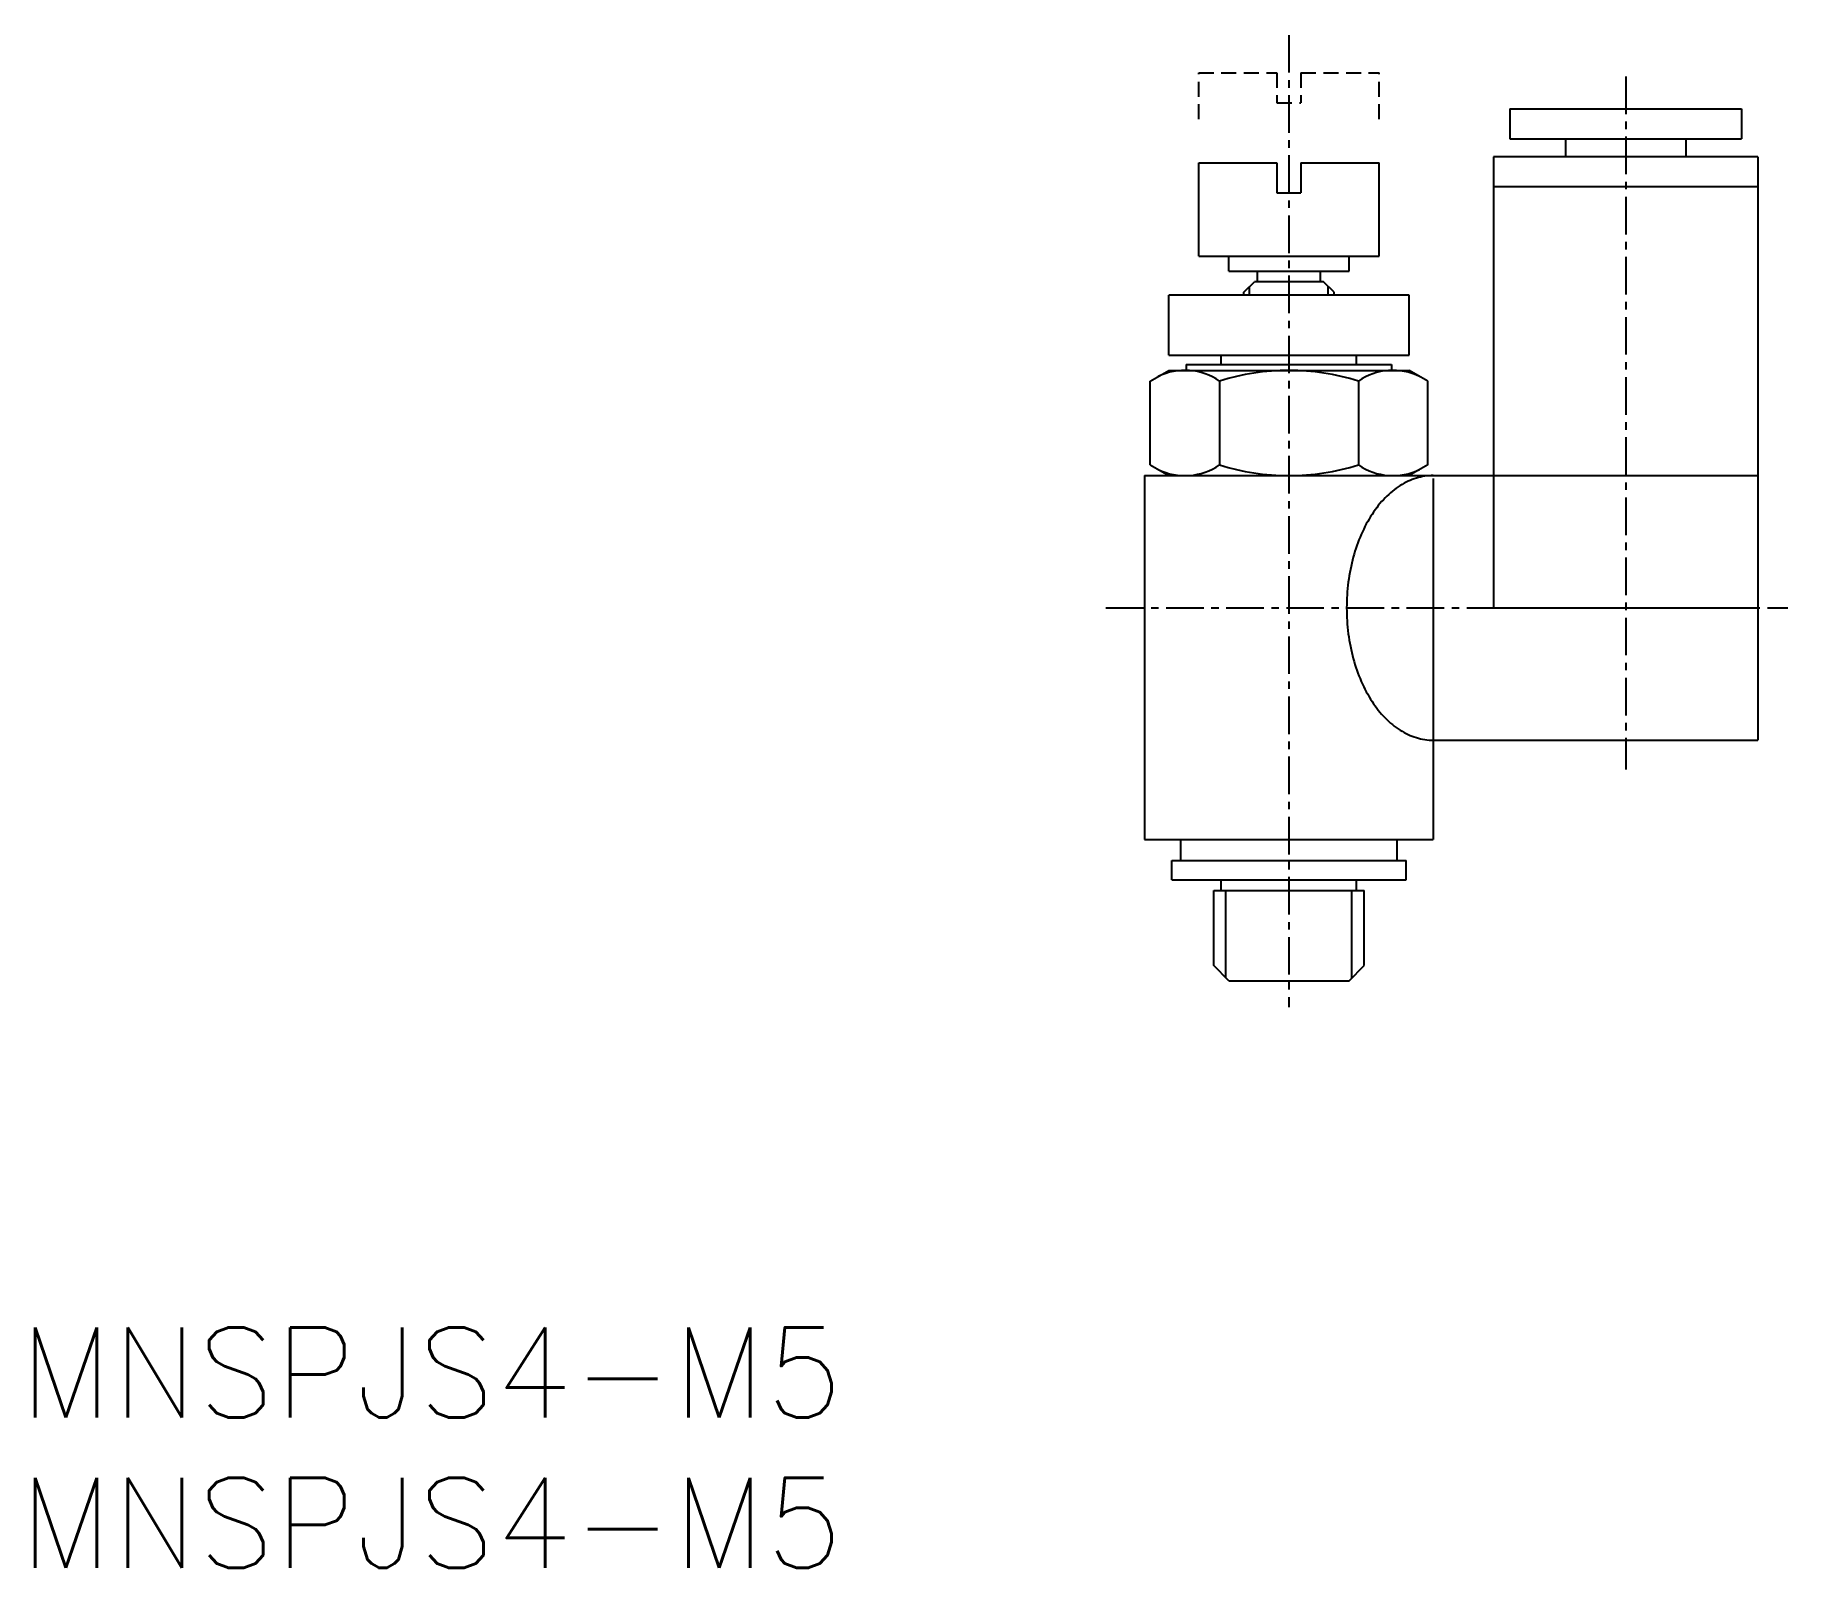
# Model space of a CAD drawing. Extents: x 0.5 to 58.8, y 0 to 51.
import ezdxf

# ---------------------------------------------------------------- set-up
doc = ezdxf.new("R2010")
doc.units = 0
doc.linetypes.add('CENTER', pattern=[2, 1.25, -0.25, 0.25, -0.25])
doc.linetypes.add('DASHED', pattern=[0.75, 0.5, -0.25])
doc.layers.get('0').update_dxf_attribs({"linetype": 'CONTINUOUS'})
doc.layers.add('CENTER', color=1, linetype='CENTER')
doc.styles.get("Standard").update_dxf_attribs({"font": 'txt.shx'})

# ---------------------------------------------------------------- blocks, each defined once
blk = doc.blocks.new('*U6')
at = {"color": 7, "linetype": 'CONTINUOUS'}
blk.add_text('MNSPJS4-M5', height=3, dxfattribs=at).set_placement((0, 0))
blk = doc.blocks.new('*U7')
at = {"color": 7, "linetype": 'CONTINUOUS'}
blk.add_text('MNSPJS4-M5', height=3, dxfattribs=at).set_placement((0, 5))

msp = doc.modelspace()

# ---------------------------------------------------------------- linework, layer by layer
at = {"color": 3, "linetype": 'DASHED'}
for p, q in [((39.218, 48.182), (39.218, 49.732)), ((39.218, 49.732), (41.818, 49.732)), ((41.818, 49.732), (41.818, 48.732)), ((42.618, 49.732), (42.618, 48.732)), ((42.618, 49.732), (45.218, 49.732)), ((45.218, 48.182), (45.218, 49.732)), ((41.818, 48.732), (42.618, 48.732))]:
    msp.add_line(p, q, dxfattribs=at)
at = {"color": 7, "linetype": 'CONTINUOUS'}
for p, q in [((49.568, 48.532), (49.568, 47.532)), ((49.568, 48.532), (57.268, 48.532)), ((57.268, 48.532), (57.268, 47.532)), ((49.568, 47.532), (57.268, 47.532)), ((51.418, 47.532), (51.418, 46.932)), ((55.418, 47.532), (55.418, 46.932)), ((39.218, 43.632), (39.218, 46.732)), ((39.218, 46.732), (41.818, 46.732)), ((41.818, 46.732), (41.818, 45.732)), ((42.618, 46.732), (42.618, 45.732)), ((42.618, 46.732), (45.218, 46.732)), ((45.218, 43.632), (45.218, 46.732)), ((57.818, 46.932), (49.018, 46.932)), ((49.018, 46.932), (49.018, 31.932)), ((57.818, 46.932), (57.818, 27.532)), ((41.818, 45.732), (42.618, 45.732)), ((57.818, 45.932), (49.018, 45.932)), ((39.218, 43.632), (45.218, 43.632)), ((40.218, 43.132), (40.218, 43.632)), ((44.218, 43.132), (44.218, 43.632)), ((40.218, 43.132), (44.218, 43.132)), ((40.718, 42.431), (41.068, 42.781)), ((40.907, 42.332), (40.907, 42.621)), ((43.368, 42.781), (41.068, 42.781)), ((41.168, 42.781), (41.168, 43.132)), ((43.268, 42.781), (43.268, 43.132)), ((43.718, 42.431), (43.368, 42.781)), ((43.528, 42.332), (43.528, 42.62)), ((46.218, 42.332), (38.218, 42.332)), ((38.218, 40.332), (38.218, 42.332)), ((40.718, 42.332), (40.718, 42.431)), ((43.718, 42.332), (43.718, 42.431)), ((46.218, 40.332), (46.218, 42.332)), ((38.218, 40.332), (46.218, 40.332)), ((39.968, 40.032), (39.968, 40.332)), ((44.468, 40.032), (44.468, 40.332)), ((37.599, 39.475), (38.218, 39.832)), ((38.218, 39.832), (46.218, 39.832)), ((38.802, 40.032), (38.802, 39.832)), ((38.802, 40.032), (45.633, 40.032)), ((45.633, 40.032), (45.633, 39.832)), ((46.837, 39.475), (46.218, 39.832)), ((37.599, 36.689), (37.599, 39.475)), ((39.908, 39.475), (39.908, 36.689)), ((44.527, 39.475), (44.527, 36.689)), ((46.837, 36.689), (46.837, 39.475)), ((37.418, 36.332), (57.818, 36.332)), ((37.418, 36.332), (37.418, 24.232)), ((37.599, 36.689), (38.218, 36.332)), ((38.218, 36.332), (46.218, 36.332)), ((46.837, 36.689), (46.218, 36.332)), ((47.018, 36.232), (47.018, 24.232)), ((49.018, 31.932), (57.818, 31.932)), ((47.018, 27.532), (57.818, 27.532)), ((37.418, 24.232), (47.018, 24.232)), ((38.618, 23.532), (38.618, 24.232)), ((45.818, 23.532), (45.818, 24.232)), ((38.318, 22.892), (38.318, 23.532)), ((38.318, 23.532), (46.118, 23.532)), ((46.118, 22.892), (46.118, 23.532)), ((38.318, 22.892), (46.118, 22.892)), ((39.968, 22.532), (39.968, 22.892)), ((44.468, 22.532), (44.468, 22.892)), ((39.718, 20.032), (39.718, 22.532)), ((39.718, 22.532), (44.718, 22.532)), ((40.124, 19.626), (40.124, 22.532)), ((44.312, 19.626), (44.312, 22.532)), ((44.718, 20.032), (44.718, 22.532)), ((40.218, 19.532), (39.718, 20.032)), ((44.218, 19.532), (44.718, 20.032)), ((40.218, 19.532), (44.218, 19.532))]:
    msp.add_line(p, q, dxfattribs=at)
msp.add_polyline3d([(47.018, 36.332, 0), (46.947, 36.331, 0), (46.877, 36.327, 0), (46.806, 36.32, 0), (46.736, 36.311, 0), (46.665, 36.299, 0), (46.595, 36.284, 0), (46.525, 36.267, 0), (46.456, 36.247, 0), (46.387, 36.225, 0), (46.318, 36.2, 0), (46.25, 36.172, 0), (46.182, 36.142, 0), (46.114, 36.11, 0), (46.047, 36.075, 0), (45.981, 36.037, 0), (45.916, 35.997, 0), (45.851, 35.954, 0), (45.786, 35.909, 0), (45.723, 35.862, 0), (45.66, 35.812, 0), (45.598, 35.76, 0), (45.537, 35.706, 0), (45.477, 35.649, 0), (45.418, 35.59, 0), (45.359, 35.529, 0), (45.302, 35.466, 0), (45.246, 35.401, 0), (45.191, 35.333, 0), (45.137, 35.264, 0), (45.084, 35.192, 0), (45.032, 35.118, 0), (44.981, 35.043, 0), (44.932, 34.966, 0), (44.884, 34.887, 0), (44.837, 34.806, 0), (44.791, 34.723, 0), (44.747, 34.639, 0), (44.705, 34.553, 0), (44.663, 34.465, 0), (44.623, 34.376, 0), (44.585, 34.286, 0), (44.547, 34.194, 0), (44.512, 34.101, 0), (44.478, 34.006, 0), (44.445, 33.91, 0), (44.414, 33.813, 0), (44.385, 33.715, 0), (44.357, 33.616, 0), (44.331, 33.515, 0), (44.306, 33.414, 0), (44.283, 33.312, 0), (44.262, 33.209, 0), (44.242, 33.105, 0), (44.224, 33.001, 0), (44.208, 32.896, 0), (44.193, 32.79, 0), (44.18, 32.684, 0), (44.169, 32.577, 0), (44.159, 32.47, 0), (44.152, 32.363, 0), (44.146, 32.255, 0), (44.141, 32.148, 0), (44.139, 32.04, 0), (44.138, 31.932, 0), (44.139, 31.824, 0), (44.141, 31.716, 0), (44.146, 31.608, 0), (44.152, 31.5, 0), (44.159, 31.393, 0), (44.169, 31.286, 0), (44.18, 31.18, 0), (44.193, 31.073, 0), (44.208, 30.968, 0), (44.224, 30.863, 0), (44.242, 30.758, 0), (44.262, 30.655, 0), (44.283, 30.552, 0), (44.306, 30.45, 0), (44.331, 30.348, 0), (44.357, 30.248, 0), (44.385, 30.149, 0), (44.414, 30.051, 0), (44.445, 29.953, 0), (44.478, 29.858, 0), (44.512, 29.763, 0), (44.547, 29.67, 0), (44.585, 29.578, 0), (44.623, 29.487, 0), (44.663, 29.398, 0), (44.705, 29.311, 0), (44.747, 29.225, 0), (44.791, 29.14, 0), (44.837, 29.058, 0), (44.884, 28.977, 0), (44.932, 28.898, 0), (44.981, 28.82, 0), (45.032, 28.745, 0), (45.084, 28.672, 0), (45.137, 28.6, 0), (45.191, 28.531, 0), (45.246, 28.463, 0), (45.302, 28.398, 0), (45.359, 28.334, 0), (45.418, 28.273, 0), (45.477, 28.215, 0), (45.537, 28.158, 0), (45.598, 28.103, 0), (45.66, 28.051, 0), (45.723, 28.002, 0), (45.786, 27.954, 0), (45.851, 27.909, 0), (45.916, 27.867, 0), (45.981, 27.827, 0), (46.047, 27.789, 0), (46.114, 27.754, 0), (46.182, 27.721, 0), (46.25, 27.691, 0), (46.318, 27.664, 0), (46.387, 27.639, 0), (46.456, 27.616, 0), (46.525, 27.597, 0), (46.595, 27.579, 0), (46.665, 27.565, 0), (46.736, 27.553, 0), (46.806, 27.544, 0), (46.877, 27.537, 0), (46.947, 27.533, 0), (47.018, 27.532, 0)], dxfattribs=at)
for centre, radius, start, end in [((38.754, 37.787), 2.045, 55.61575, 115.61575), ((42.218, 32.189), 7.643, 72.41205, 107.58795), ((45.682, 37.787), 2.045, 64.38425, 124.38425), ((38.754, 38.376), 2.045, 244.38425, 304.38425), ((42.218, 43.975), 7.643, 252.41205, 287.58795), ((45.682, 38.376), 2.045, 235.61575, 295.61575)]:
    msp.add_arc(centre, radius, start, end, dxfattribs=at)
at = {"layer": 'CENTER', "color": 1, "linetype": 'CENTER'}
for p, q in [((42.218, 50.984), (42.218, 18.65)), ((53.418, 49.606), (53.418, 26.559)), ((36.133, 31.932), (58.815, 31.932))]:
    msp.add_line(p, q, dxfattribs=at)

# ---------------------------------------------------------------- block references
at = {"color": 7, "linetype": 'CONTINUOUS'}
for name in ['*U7', '*U6']:
    msp.add_blockref(name, (0, 0), dxfattribs=at)

doc.saveas('drawing.dxf')
